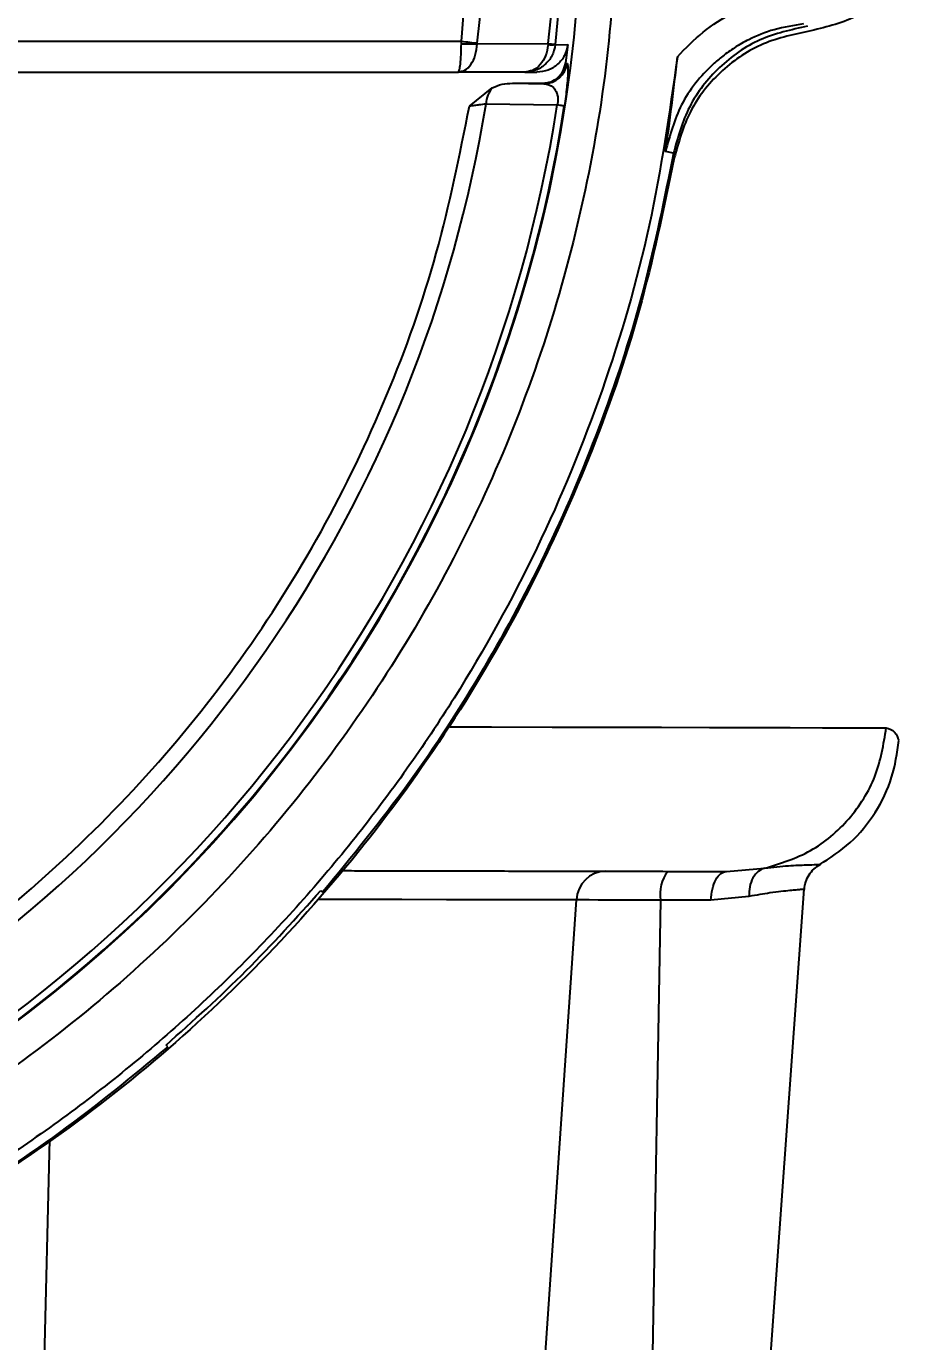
# Model space of a CAD drawing. Header units: millimetres. Extents: x 2344 to 4024, y 1094 to 2282.
# Drawn here: x 2909.8 to 2966.1, y 1940.5 to 2025.5 of the extents above; entities that cross this region are included whole.
import ezdxf

# ---------------------------------------------------------------- set-up
doc = ezdxf.new("R2010")
doc.units = ezdxf.units.MM
doc.layers.add('AM_5', color=3, linetype='Continuous', lineweight=25)
doc.styles.add('SLDTEXTSTYLE1', font='txt.shx', dxfattribs={"width": 0.7, "bigfont": 'gbcbig.shx'})
doc.dimstyles.new('SLDDIMSTYLE12$0', dxfattribs={"dimtxt": 12, "dimasz": 10, "dimexe": 0, "dimexo": 0.0625, "dimgap": 0.875, "dimtad": 1, "dimdec": 1, "dimlfac": 1.8, "dimrnd": 1e-09, "dimzin": 12, "dimdsep": 46, "dimtxsty": 'SLDTEXTSTYLE1', "dimcen": 0.09, "dimdle": 8.16, "dimclrd": 3, "dimclre": 3, "dimadec": 0, "dimazin": 3, "dimtfac": 1, "dimtdec": 1, "dimtofl": 0, "dimtmove": 0, "dimatfit": 3, "dimfxl": 0, "dimfrac": 2, "dimtolj": 1, "dimlwd": 5, "dimlwe": 5, "dimarcsym": 0})

# ---------------------------------------------------------------- blocks, each defined once
blk = doc.blocks.new('*D60')
at = {"layer": 'AM_5', "color": 3, "lineweight": 5, "transparency": 16777216}
blk.add_line((2910.463, 2232.611), (3090.292, 2232.611), dxfattribs=at)
at = {"layer": 'AM_5', "color": 3, "linetype": 'Continuous', "lineweight": 5, "transparency": 16777216}
for p, q in [((3090.292, 2222.611), (3090.292, 1943.87)), ((2957.464, 1933.87), (3090.292, 1933.87))]:
    blk.add_line(p, q, dxfattribs=at)
at = {"layer": 'AM_5', "color": 3, "transparency": 16777216}
for points in [[(3088.626, 2222.611), (3091.959, 2222.611), (3090.292, 2232.611)], [(3088.626, 1943.87), (3091.959, 1943.87), (3090.292, 1933.87)]]:
    blk.add_solid(points, dxfattribs=at)
at = {"layer": 'Defpoints', "color": 0, "transparency": 16777216}
for p in [(2910.4, 2232.611), (2957.401, 1933.87), (3090.292, 1933.87)]:
    blk.add_point(p, dxfattribs=at)
at = {"layer": 'AM_5', "color": 0, "transparency": 16777216, "insert": (3083.417, 2083.24), "char_height": 12, "attachment_point": 5, "rotation": 90, "style": 'SLDTEXTSTYLE1'}
blk.add_mtext('\\A1;300', dxfattribs=at)

msp = doc.modelspace()

# ---------------------------------------------------------------- linework, layer by layer
at = {"color": 7, "linetype": 'Continuous', "lineweight": 25}
for p, q in [((2887.207, 2024.505), (2937.898, 2024.505)), ((2937.895, 2024.344), (2937.898, 2024.505)), ((2938.924, 2024.385), (2938.921, 2024.344)), ((2938.921, 2024.344), (2943.506, 2024.352)), ((2943.506, 2024.352), (2943.501, 2024.283)), ((2943.967, 2024.283), (2943.969, 2024.301)), ((2943.967, 2024.283), (2944.771, 2024.286)), ((2944.771, 2024.286), (2944.634, 2023.11)), ((2887.207, 2022.505), (2937.698, 2022.505)), ((2937.698, 2022.505), (2937.914, 2022.569)), ((2937.698, 2022.505), (2937.743, 2022.558)), ((2941.992, 2022.505), (2937.698, 2022.505)), ((2942.337, 2022.567), (2941.992, 2022.505)), ((2942.215, 2022.557), (2941.992, 2022.505)), ((2941.992, 2022.505), (2942.781, 2022.505)), ((2944.634, 2023.11), (2944.728, 2023.077)), ((2938.418, 2020.32), (2939.893, 2021.495)), ((2941.2, 2021.795), (2943.242, 2021.761)), ((2941.2, 2021.795), (2943.144, 2021.795)), ((2939.489, 2020.471), (2944.089, 2020.388)), ((2951.602, 2017.267), (2951.085, 2017.387)), ((2955.016, 1970.875), (2957.485, 1971.079)), ((2928.82, 1969.653), (2928.932, 1969.541)), ((2957.468, 1933.87), (2960.052, 1969.727)), ((2942.917, 1933.901), (2945.325, 1969.035)), ((2950.768, 1969.024), (2950.133, 1933.886)), ((2956.478, 1969.263), (2954.015, 1969.017)), ((2918.936, 1959.546), (2918.825, 1959.658)), ((2911.289, 1953.57), (2910.817, 1933.969))]:
    msp.add_line(p, q, dxfattribs=at)
at = {"color": 7, "linetype": 'Continuous', "lineweight": 25, "flags": 128}
for points in [[(2937.898, 2024.505), (2938.04, 2024.488), (2938.18, 2024.472), (2938.317, 2024.456), (2938.451, 2024.44), (2938.579, 2024.425), (2938.702, 2024.411), (2938.817, 2024.397), (2938.924, 2024.385)], [(2943.506, 2024.352), (2943.604, 2024.342), (2943.692, 2024.332), (2943.769, 2024.323), (2943.834, 2024.316), (2943.887, 2024.31), (2943.927, 2024.306), (2943.955, 2024.303), (2943.969, 2024.301)], [(2943.144, 2021.795), (2943.199, 2021.776), (2943.242, 2021.761)], [(2944.549, 2020.317), (2944.535, 2020.32), (2944.508, 2020.324), (2944.468, 2020.33), (2944.415, 2020.338), (2944.35, 2020.348), (2944.274, 2020.36), (2944.187, 2020.373), (2944.089, 2020.388)], [(2937.149, 1980.216), (2939.833, 1980.21), (2943.767, 1980.202), (2947.439, 1980.194), (2950.829, 1980.186), (2953.918, 1980.18), (2956.692, 1980.174), (2959.133, 1980.169), (2961.23, 1980.164), (2962.97, 1980.161), (2964.345, 1980.158), (2965.348, 1980.156)], [(2945.325, 1969.035), (2943.737, 1969.039), (2941.8, 1969.043), (2939.527, 1969.048), (2936.935, 1969.053), (2934.042, 1969.059), (2930.869, 1969.066), (2928.616, 1969.071)], [(2950.768, 1969.024), (2949.846, 1969.026), (2948.968, 1969.028), (2948.147, 1969.029), (2947.396, 1969.031), (2946.729, 1969.032), (2946.155, 1969.034), (2945.685, 1969.035), (2945.325, 1969.035)], [(2954.015, 1969.017), (2953.632, 1969.018), (2953.241, 1969.019), (2952.843, 1969.019), (2952.439, 1969.02), (2952.028, 1969.021), (2951.613, 1969.022), (2951.192, 1969.023), (2950.768, 1969.024)]]:
    msp.add_lwpolyline(points, dxfattribs=at)
at = {"color": 7, "linetype": 'Continuous', "lineweight": 25}
for centre, radius, start, end in [((2854.182, 2034.295), 91.48, 295.79271, 180), ((2854.182, 2034.294), 90.341, 353.64897, 186.35103), ((2854.182, 2034.294), 89.875, 353.64897, 186.35103), ((2854.182, 2034.294), 85.319, 353.33017, 186.66983), ((2938.408, 2038.667), 14.332, 267.94983, 272.05042), ((2943.734, 2026.109), 1.84, 262.7292, 277.27215), ((2943.239, 2023.261), 1.5, 270.08724, 352.92929), ((2941.25, 2020.369), 1.764, 140.3012, 176.66464), ((2854.182, 2034.295), 91.441, 295.84596, 351.20762), ((2854.182, 2034.295), 90.976, 296.50811, 351.20762), ((2854.182, 2034.295), 86.42, 299.88973, 350.7957), ((2947.266, 1968.949), 1.943, 91.26442, 177.45771), ((2953.11, 1969.433), 2.377, 142.39242, 189.89938)]:
    msp.add_arc(centre, radius, start, end, dxfattribs=at)
for points in [[(2937.898, 2024.505), (2938.153, 2027.458), (2938.662, 2033.364), (2938.237, 2042.263), (2936.946, 2051.065), (2934.717, 2059.684), (2931.599, 2068.019), (2927.619, 2075.98), (2922.823, 2083.478), (2917.265, 2090.43), (2911.006, 2096.758), (2904.116, 2102.392), (2896.671, 2107.27), (2888.754, 2111.335), (2880.453, 2114.55), (2871.86, 2116.855), (2863.07, 2118.31), (2857.145, 2118.491), (2854.182, 2118.581)], [(2947.923, 2034.295), (2947.836, 2031.228), (2947.662, 2025.092), (2946.259, 2015.978), (2944.033, 2007.04), (2940.926, 1998.365), (2936.987, 1990.035), (2932.25, 1982.132), (2926.761, 1974.731), (2920.573, 1967.904), (2913.746, 1961.716), (2906.345, 1956.228), (2898.442, 1951.49), (2890.113, 1947.552), (2881.438, 1944.444), (2872.5, 1942.219), (2863.385, 1940.816), (2857.25, 1940.642), (2854.182, 1940.555)], [(2960.28, 2025.138), (2959.238, 2024.911), (2957.155, 2024.458), (2954.517, 2022.58), (2952.5, 2020.047), (2951.936, 2017.991), (2951.653, 2016.963)], [(2951.856, 2023.506), (2951.332, 2019.854), (2950.284, 2012.551), (2947.164, 2001.908), (2942.956, 1991.665), (2937.601, 1981.964), (2931.196, 1972.925), (2923.815, 1964.663), (2915.553, 1957.281), (2906.514, 1950.877), (2896.813, 1945.521), (2886.57, 1941.314), (2875.927, 1938.194), (2868.623, 1937.146), (2864.972, 1936.622)], [(2951.602, 2017.267), (2951.014, 2014.354), (2949.839, 2008.526), (2947.086, 2000.031), (2943.639, 1991.803), (2939.438, 1983.932), (2934.593, 1976.431), (2930.819, 1971.838), (2928.932, 1969.541)], [(2951.653, 2016.963), (2950.967, 2013.669), (2949.594, 2007.081), (2946.274, 1997.528), (2942.07, 1988.345), (2936.934, 1979.642), (2930.945, 1971.505), (2924.157, 1964.021), (2916.644, 1957.265), (2908.481, 1951.311), (2899.757, 1946.212), (2890.555, 1942.048), (2880.989, 1938.768), (2874.395, 1937.423), (2871.097, 1936.751)], [(2957.485, 1971.079), (2958.51, 1971.397), (2960.562, 1972.031), (2963.038, 1974.178), (2964.817, 1976.943), (2965.171, 1979.085), (2965.348, 1980.156)], [(2954.015, 1969.017), (2954.038, 1969.265), (2954.084, 1969.76), (2954.319, 1970.371), (2954.64, 1970.794), (2954.891, 1970.848), (2955.016, 1970.875)], [(2918.825, 1959.658), (2920.58, 1961.234), (2924.091, 1964.386), (2927.244, 1967.897), (2928.82, 1969.653)], [(2918.936, 1959.546), (2916.64, 1957.659), (2912.047, 1953.885), (2904.546, 1949.04), (2896.675, 1944.839), (2888.446, 1941.392), (2879.952, 1938.639), (2874.124, 1937.463), (2871.21, 1936.876)]]:
    msp.add_open_spline(points, degree=3, dxfattribs=at)
for points, knots in [([(2968.18, 2034.061), (2968.181, 2034.058), (2968.374, 2032.993), (2967.69, 2030.784), (2966.087, 2027.986), (2963.462, 2025.875), (2961.34, 2025.384), (2960.28, 2025.138)], [0, 0, 0, 0, 0.00073, 0.250548, 0.500365, 0.750183, 1, 1, 1, 1]), ([(2951.856, 2023.506), (2952.39, 2024.058), (2953.455, 2025.16), (2955.411, 2026.38), (2957.54, 2027.266), (2959.055, 2027.495), (2959.815, 2027.61)], [0, 0, 0, 0, 0.250755, 0.499989, 0.749233, 1, 1, 1, 1]), ([(2960.003, 2025.619), (2959.362, 2025.522), (2958.139, 2025.338), (2956.659, 2024.736), (2955.57, 2024.12), (2954.804, 2023.578), (2953.517, 2022.484), (2951.937, 2020.525), (2951.365, 2018.418), (2951.085, 2017.387)], [0, 0, 0, 0, 0.149059, 0.284486, 0.365253, 0.437407, 0.500452, 0.755467, 1, 1, 1, 1]), ([(2960.253, 2025.47), (2959.207, 2025.243), (2957.119, 2024.791), (2954.47, 2022.912), (2952.449, 2020.368), (2951.885, 2018.302), (2951.602, 2017.267)], [0, 0, 0, 0, 0.250065, 0.499446, 0.749386, 1, 1, 1, 1]), ([(2937.743, 2022.558), (2937.755, 2022.596), (2937.787, 2022.694), (2937.838, 2023.037), (2937.881, 2023.613), (2937.891, 2024.106), (2937.895, 2024.344)], [0, 0, 0, 0, 0.16022, 0.408503, 0.713406, 1, 1, 1, 1]), ([(2937.914, 2022.569), (2937.988, 2022.585), (2938.21, 2022.632), (2938.533, 2022.99), (2938.831, 2023.585), (2938.891, 2024.089), (2938.921, 2024.344)], [0, 0, 0, 0, 0.138485, 0.418974, 0.706279, 1, 1, 1, 1]), ([(2943.501, 2024.283), (2943.459, 2024.036), (2943.376, 2023.546), (2943.008, 2022.97), (2942.602, 2022.619), (2942.318, 2022.574), (2942.215, 2022.557)], [0, 0, 0, 0, 0.287269, 0.568771, 0.843667, 1, 1, 1, 1]), ([(2943.967, 2024.283), (2943.912, 2024.036), (2943.803, 2023.545), (2943.321, 2022.971), (2942.806, 2022.627), (2942.453, 2022.582), (2942.337, 2022.567)], [0, 0, 0, 0, 0.29336, 0.580831, 0.861555, 1, 1, 1, 1]), ([(2944.771, 2024.286), (2944.719, 2024.046), (2944.614, 2023.567), (2944.143, 2022.985), (2943.513, 2022.583), (2943.025, 2022.531), (2942.781, 2022.505)], [0, 0, 0, 0, 0.249916, 0.499877, 0.7499, 1, 1, 1, 1]), ([(2951.085, 2017.387), (2951.222, 2018.358), (2951.495, 2020.291), (2951.736, 2022.438), (2951.856, 2023.506)], [0, 0, 0, 0, 0.502443, 1, 1, 1, 1]), ([(2943.144, 2021.795), (2943.326, 2021.814), (2943.688, 2021.852), (2944.158, 2022.148), (2944.51, 2022.577), (2944.593, 2022.932), (2944.634, 2023.11)], [0, 0, 0, 0, 0.249919, 0.499876, 0.749973, 1, 1, 1, 1]), ([(2944.728, 2023.077), (2944.748, 2023.042), (2944.786, 2022.977), (2944.787, 2022.55), (2944.757, 2022.045), (2944.71, 2021.541), (2944.644, 2020.959), (2944.58, 2020.527), (2944.549, 2020.317)], [0, 0, 0, 0, 0.259733, 0.49902, 0.627221, 0.751249, 0.879327, 1, 1, 1, 1]), ([(2939.893, 2021.495), (2940.103, 2021.584), (2940.521, 2021.761), (2940.974, 2021.783), (2941.2, 2021.795)], [0, 0, 0, 0, 0.501536, 1, 1, 1, 1]), ([(2943.242, 2021.761), (2943.449, 2021.72), (2943.761, 2021.659), (2944.014, 2021.301), (2944.081, 2021.096), (2944.109, 2020.992), (2944.126, 2020.87), (2944.129, 2020.771), (2944.129, 2020.768), (2944.129, 2020.76), (2944.129, 2020.731), (2944.129, 2020.664), (2944.12, 2020.544), (2944.101, 2020.446), (2944.089, 2020.388)], [0, 0, 0, 0, 0.499072, 0.748501, 0.753083, 0.790355, 0.886478, 0.88655, 0.887097, 0.888597, 0.894219, 0.915728, 0.950596, 1, 1, 1, 1]), ([(2896.466, 1960.223), (2898.645, 1961.497), (2903.629, 1964.411), (2910.694, 1970.065), (2917.658, 1976.897), (2923.777, 1984.507), (2929.001, 1992.755), (2933.228, 2001.55), (2936.506, 2010.758), (2937.781, 2017.133), (2938.418, 2020.32)], [0, 0, 0, 0, 0.099849, 0.228442, 0.357035, 0.485628, 0.614221, 0.742814, 0.871407, 1, 1, 1, 1]), ([(2938.418, 2020.32), (2938.534, 2020.338), (2938.75, 2020.371), (2939.127, 2020.424), (2939.348, 2020.453), (2939.489, 2020.471)], [0, 0, 0, 0, 0.2980881, 0.5536014, 1, 1, 1, 1]), ([(2965.348, 1980.156), (2965.544, 1980.095), (2965.942, 1979.971), (2966.15, 1979.354), (2966.135, 1979.399), (2966.13, 1979.414)], [0, 0, 0, 0, 0.395472, 0.803509, 1, 1, 1, 1]), ([(2961.019, 1971.298), (2961.712, 1971.748), (2963.115, 1972.658), (2964.701, 1974.635), (2965.81, 1976.896), (2966.044, 1978.53), (2966.158, 1979.332)], [0, 0, 0, 0, 0.248454, 0.503179, 0.75624, 1, 1, 1, 1]), ([(2957.485, 1971.079), (2958.022, 1971.143), (2959.074, 1971.267), (2960.222, 1971.302), (2960.878, 1971.323), (2961.147, 1971.328), (2961.069, 1971.326), (2961.069, 1971.326)], [0, 0, 0, 0, 0.261344, 0.511623, 0.75593, 0.999491, 1, 1, 1, 1]), ([(2960.052, 1969.725), (2960.075, 1969.886), (2960.122, 1970.213), (2960.343, 1970.664), (2960.658, 1971.055), (2960.934, 1971.237), (2961.07, 1971.326)], [0, 0, 0, 0, 0.246145, 0.5, 0.753855, 1, 1, 1, 1]), ([(2930.19, 1970.928), (2930.458, 1970.928), (2931.321, 1970.926), (2932.73, 1970.923), (2934.415, 1970.919), (2936.049, 1970.916), (2937.631, 1970.912), (2940.064, 1970.907), (2943.069, 1970.901), (2946.295, 1970.894), (2948.876, 1970.888), (2951.081, 1970.884), (2952.844, 1970.88), (2954.171, 1970.877), (2954.755, 1970.876), (2955.016, 1970.875)], [0, 0, 0, 0, 0.0210906, 0.0677138, 0.114337, 0.1609602, 0.2075834, 0.2542066, 0.3834577, 0.5024197, 0.6110909, 0.7094695, 0.8246117, 0.9214568, 1, 1, 1, 1]), ([(2957.485, 1971.079), (2957.343, 1971.024), (2957.05, 1970.912), (2956.714, 1970.483), (2956.497, 1969.914), (2956.484, 1969.476), (2956.478, 1969.263)], [0, 0, 0, 0, 0.242889, 0.5, 0.757111, 1, 1, 1, 1]), ([(2960.052, 1969.725), (2960.052, 1969.725), (2960.095, 1969.728), (2959.99, 1969.719), (2959.827, 1969.705), (2959.528, 1969.678), (2958.962, 1969.62), (2958.017, 1969.528), (2956.948, 1969.344), (2956.478, 1969.263)], [0, 0, 0, 0, 0.000275, 0.131881, 0.259042, 0.381762, 0.500047, 0.779958, 1, 1, 1, 1])]:
    msp.add_open_spline(points, degree=3, knots=knots, dxfattribs=at)

# ---------------------------------------------------------------- dimensions: what is measured, and where the dimension line sits
at = {"layer": 'AM_5'}
dim = msp.add_linear_dim(base=(3090.292, 1933.87), p1=(2910.4, 2232.611), p2=(2957.401, 1933.87), angle=90, text='300', dimstyle='SLDDIMSTYLE12$0', override={"dimlfac": 1, "dimpost": ''}, dxfattribs=at)
dim.commit()
dim.dimension.update_dxf_attribs({"geometry": '*D60', "text_midpoint": (3083.417, 2083.24)})

doc.saveas('drawing.dxf')
